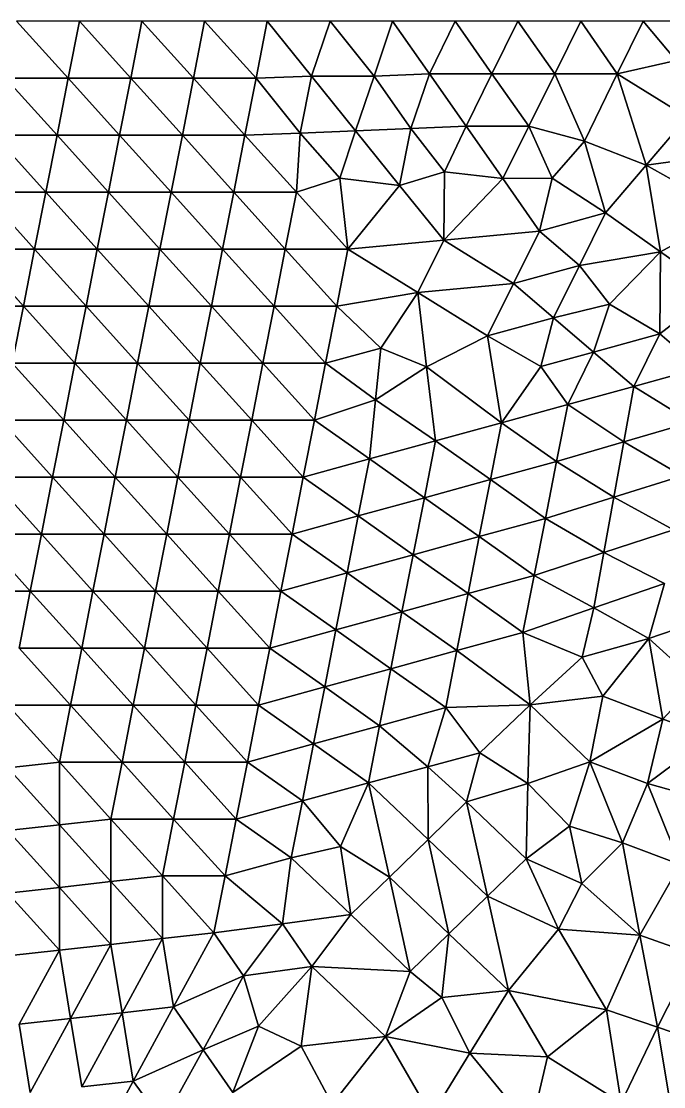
# Model space of a CAD drawing. Extents: x 100 to 350, y 100 to 150.
# Drawn here: x 265.74 to 281.76, y 123.44 to 150 of the extents above; entities that cross this region are included whole.
import ezdxf

# ---------------------------------------------------------------- set-up
doc = ezdxf.new("R2010")
doc.units = 0

msp = doc.modelspace()

# ---------------------------------------------------------------- linework, layer by layer
at = {"color": 1}
for p, q in [((266.909, 148.579), (265.625, 150)), ((265.625, 150), (266.909, 148.579)), ((267.188, 150), (266.909, 148.579)), ((266.909, 148.579), (267.188, 150)), ((268.472, 148.579), (267.188, 150)), ((267.188, 150), (268.472, 148.579)), ((268.472, 148.579), (268.75, 150)), ((268.75, 150), (268.472, 148.579)), ((268.75, 150), (270.034, 148.579)), ((270.034, 148.579), (268.75, 150)), ((270.312, 150), (270.034, 148.579)), ((270.034, 148.579), (270.312, 150)), ((270.312, 150), (271.597, 148.579)), ((271.597, 148.579), (270.312, 150)), ((271.875, 150), (271.597, 148.579)), ((271.597, 148.579), (271.875, 150)), ((272.974, 148.636), (271.875, 150)), ((271.875, 150), (272.974, 148.636)), ((273.438, 150), (272.974, 148.636)), ((272.974, 148.636), (273.438, 150)), ((274.537, 148.636), (273.438, 150)), ((273.438, 150), (274.537, 148.636)), ((275, 150), (274.537, 148.636)), ((274.537, 148.636), (275, 150)), ((275.915, 148.693), (275, 150)), ((275, 150), (275.915, 148.693)), ((276.562, 150), (275.915, 148.693)), ((275.915, 148.693), (276.562, 150)), ((277.477, 148.693), (276.562, 150)), ((276.562, 150), (277.477, 148.693)), ((278.125, 150), (277.477, 148.693)), ((277.477, 148.693), (278.125, 150)), ((279.04, 148.693), (278.125, 150)), ((278.125, 150), (279.04, 148.693)), ((279.688, 150), (279.04, 148.693)), ((279.04, 148.693), (279.688, 150)), ((280.602, 148.693), (279.688, 150)), ((279.688, 150), (280.602, 148.693)), ((280.602, 148.693), (281.25, 150)), ((281.25, 150), (280.602, 148.693)), ((281.25, 150), (282.073, 149.022)), ((282.073, 149.022), (281.25, 150)), ((280.602, 148.693), (282.073, 149.022)), ((282.073, 149.022), (280.602, 148.693)), ((265.347, 148.579), (266.909, 148.579)), ((265.347, 148.579), (266.631, 147.159)), ((266.909, 148.579), (265.347, 148.579)), ((266.631, 147.159), (265.347, 148.579)), ((266.631, 147.159), (266.909, 148.579)), ((266.909, 148.579), (266.631, 147.159)), ((268.472, 148.579), (266.909, 148.579)), ((266.909, 148.579), (268.193, 147.159)), ((266.909, 148.579), (268.472, 148.579)), ((268.193, 147.159), (266.909, 148.579)), ((268.193, 147.159), (268.472, 148.579)), ((268.472, 148.579), (268.193, 147.159)), ((268.472, 148.579), (269.756, 147.159)), ((270.034, 148.579), (268.472, 148.579)), ((269.756, 147.159), (268.472, 148.579)), ((268.472, 148.579), (270.034, 148.579)), ((270.034, 148.579), (269.756, 147.159)), ((269.756, 147.159), (270.034, 148.579)), ((271.318, 147.159), (270.034, 148.579)), ((270.034, 148.579), (271.597, 148.579)), ((271.597, 148.579), (270.034, 148.579)), ((270.034, 148.579), (271.318, 147.159)), ((271.597, 148.579), (271.318, 147.159)), ((271.318, 147.159), (271.597, 148.579)), ((271.597, 148.579), (272.974, 148.636)), ((272.974, 148.636), (271.597, 148.579)), ((272.696, 147.215), (271.597, 148.579)), ((271.597, 148.579), (272.696, 147.215)), ((272.974, 148.636), (272.696, 147.215)), ((272.696, 147.215), (272.974, 148.636)), ((272.974, 148.636), (274.537, 148.636)), ((274.074, 147.272), (272.974, 148.636)), ((274.537, 148.636), (272.974, 148.636)), ((272.974, 148.636), (274.074, 147.272)), ((274.537, 148.636), (274.074, 147.272)), ((274.074, 147.272), (274.537, 148.636)), ((274.537, 148.636), (275.915, 148.693)), ((275.915, 148.693), (274.537, 148.636)), ((275.452, 147.328), (274.537, 148.636)), ((274.537, 148.636), (275.452, 147.328)), ((275.915, 148.693), (275.452, 147.328)), ((275.452, 147.328), (275.915, 148.693)), ((275.915, 148.693), (277.477, 148.693)), ((276.83, 147.385), (275.915, 148.693)), ((277.477, 148.693), (275.915, 148.693)), ((275.915, 148.693), (276.83, 147.385)), ((277.477, 148.693), (276.83, 147.385)), ((276.83, 147.385), (277.477, 148.693)), ((277.477, 148.693), (279.04, 148.693)), ((277.477, 148.693), (278.392, 147.385)), ((279.04, 148.693), (277.477, 148.693)), ((278.392, 147.385), (277.477, 148.693)), ((278.392, 147.385), (279.04, 148.693)), ((279.04, 148.693), (278.392, 147.385)), ((280.602, 148.693), (279.04, 148.693)), ((279.04, 148.693), (279.782, 147.01)), ((279.04, 148.693), (280.602, 148.693)), ((279.782, 147.01), (279.04, 148.693)), ((279.782, 147.01), (280.602, 148.693)), ((280.602, 148.693), (279.782, 147.01)), ((280.602, 148.693), (281.324, 146.417)), ((282.341, 147.611), (280.602, 148.693)), ((281.324, 146.417), (280.602, 148.693)), ((280.602, 148.693), (282.341, 147.611)), ((281.324, 146.417), (282.341, 147.611)), ((282.341, 147.611), (281.324, 146.417)), ((271.318, 147.159), (272.696, 147.215)), ((272.696, 147.215), (271.318, 147.159)), ((272.696, 147.215), (272.602, 145.738)), ((272.602, 145.738), (272.696, 147.215)), ((272.696, 147.215), (274.074, 147.272)), ((274.074, 147.272), (272.696, 147.215)), ((273.686, 146.09), (272.696, 147.215)), ((272.696, 147.215), (273.686, 146.09)), ((274.074, 147.272), (273.686, 146.09)), ((273.686, 146.09), (274.074, 147.272)), ((274.074, 147.272), (275.452, 147.328)), ((275.452, 147.328), (274.074, 147.272)), ((275.173, 145.908), (274.074, 147.272)), ((274.074, 147.272), (275.173, 145.908)), ((275.452, 147.328), (275.173, 145.908)), ((275.173, 145.908), (275.452, 147.328)), ((275.452, 147.328), (276.83, 147.385)), ((276.83, 147.385), (275.452, 147.328)), ((276.294, 146.249), (275.452, 147.328)), ((275.452, 147.328), (276.294, 146.249)), ((276.83, 147.385), (276.294, 146.249)), ((276.294, 146.249), (276.83, 147.385)), ((278.392, 147.385), (276.83, 147.385)), ((276.83, 147.385), (277.744, 146.078)), ((277.744, 146.078), (276.83, 147.385)), ((276.83, 147.385), (278.392, 147.385)), ((277.744, 146.078), (278.392, 147.385)), ((278.392, 147.385), (277.744, 146.078)), ((279.782, 147.01), (278.392, 147.385)), ((278.392, 147.385), (278.977, 146.093)), ((278.977, 146.093), (278.392, 147.385)), ((278.392, 147.385), (279.782, 147.01)), ((266.631, 147.159), (265.068, 147.159)), ((265.068, 147.159), (266.352, 145.738)), ((266.352, 145.738), (265.068, 147.159)), ((265.068, 147.159), (266.631, 147.159)), ((266.352, 145.738), (266.631, 147.159)), ((266.631, 147.159), (266.352, 145.738)), ((266.631, 147.159), (267.915, 145.738)), ((268.193, 147.159), (266.631, 147.159)), ((267.915, 145.738), (266.631, 147.159)), ((266.631, 147.159), (268.193, 147.159)), ((268.193, 147.159), (267.915, 145.738)), ((267.915, 145.738), (268.193, 147.159)), ((269.477, 145.738), (268.193, 147.159)), ((268.193, 147.159), (269.756, 147.159)), ((269.756, 147.159), (268.193, 147.159)), ((268.193, 147.159), (269.477, 145.738)), ((269.756, 147.159), (269.477, 145.738)), ((269.477, 145.738), (269.756, 147.159)), ((269.756, 147.159), (271.318, 147.159)), ((269.756, 147.159), (271.04, 145.738)), ((271.318, 147.159), (269.756, 147.159)), ((271.04, 145.738), (269.756, 147.159)), ((271.318, 147.159), (271.04, 145.738)), ((271.04, 145.738), (271.318, 147.159)), ((272.602, 145.738), (271.318, 147.159)), ((271.318, 147.159), (272.602, 145.738)), ((278.977, 146.093), (279.782, 147.01)), ((279.782, 147.01), (278.977, 146.093)), ((279.782, 147.01), (281.324, 146.417)), ((281.324, 146.417), (279.782, 147.01)), ((279.782, 147.01), (280.307, 145.223)), ((280.307, 145.223), (279.782, 147.01)), ((283.09, 146.656), (281.324, 146.417)), ((281.324, 146.417), (283.09, 146.656)), ((281.324, 146.417), (280.307, 145.223)), ((280.307, 145.223), (281.324, 146.417)), ((281.324, 146.417), (283.432, 145.223)), ((281.324, 146.417), (281.676, 144.254)), ((283.432, 145.223), (281.324, 146.417)), ((281.676, 144.254), (281.324, 146.417)), ((275.173, 145.908), (276.294, 146.249)), ((276.294, 146.249), (275.173, 145.908)), ((276.294, 146.249), (276.273, 144.544)), ((276.273, 144.544), (276.294, 146.249)), ((277.744, 146.078), (276.294, 146.249)), ((276.294, 146.249), (277.744, 146.078)), ((272.602, 145.738), (273.686, 146.09)), ((273.686, 146.09), (272.602, 145.738)), ((273.686, 146.09), (273.886, 144.317)), ((275.173, 145.908), (273.686, 146.09)), ((273.686, 146.09), (275.173, 145.908)), ((273.886, 144.317), (273.686, 146.09)), ((273.886, 144.317), (275.173, 145.908)), ((275.173, 145.908), (273.886, 144.317)), ((276.273, 144.544), (275.173, 145.908)), ((275.173, 145.908), (276.273, 144.544)), ((277.744, 146.078), (276.273, 144.544)), ((276.273, 144.544), (277.744, 146.078)), ((278.977, 146.093), (277.744, 146.078)), ((277.744, 146.078), (278.977, 146.093)), ((278.659, 144.77), (277.744, 146.078)), ((277.744, 146.078), (278.659, 144.77)), ((278.659, 144.77), (278.977, 146.093)), ((278.977, 146.093), (278.659, 144.77)), ((278.977, 146.093), (280.307, 145.223)), ((280.307, 145.223), (278.977, 146.093)), ((266.074, 144.317), (264.79, 145.738)), ((264.79, 145.738), (266.074, 144.317)), ((266.352, 145.738), (264.79, 145.738)), ((264.79, 145.738), (266.352, 145.738)), ((266.074, 144.317), (266.352, 145.738)), ((266.352, 145.738), (266.074, 144.317)), ((266.352, 145.738), (267.915, 145.738)), ((267.636, 144.317), (266.352, 145.738)), ((267.915, 145.738), (266.352, 145.738)), ((266.352, 145.738), (267.636, 144.317)), ((267.915, 145.738), (267.636, 144.317)), ((267.636, 144.317), (267.915, 145.738)), ((267.915, 145.738), (269.477, 145.738)), ((267.915, 145.738), (269.199, 144.317)), ((269.477, 145.738), (267.915, 145.738)), ((269.199, 144.317), (267.915, 145.738)), ((269.477, 145.738), (269.199, 144.317)), ((269.199, 144.317), (269.477, 145.738)), ((270.761, 144.317), (269.477, 145.738)), ((271.04, 145.738), (269.477, 145.738)), ((269.477, 145.738), (270.761, 144.317)), ((269.477, 145.738), (271.04, 145.738)), ((271.04, 145.738), (270.761, 144.317)), ((270.761, 144.317), (271.04, 145.738)), ((271.04, 145.738), (272.602, 145.738)), ((271.04, 145.738), (272.324, 144.317)), ((272.602, 145.738), (271.04, 145.738)), ((272.324, 144.317), (271.04, 145.738)), ((272.324, 144.317), (272.602, 145.738)), ((272.602, 145.738), (272.324, 144.317)), ((273.886, 144.317), (272.602, 145.738)), ((272.602, 145.738), (273.886, 144.317)), ((278.659, 144.77), (280.307, 145.223)), ((280.307, 145.223), (278.659, 144.77)), ((280.307, 145.223), (279.659, 143.915)), ((279.659, 143.915), (280.307, 145.223)), ((281.676, 144.254), (280.307, 145.223)), ((280.307, 145.223), (281.676, 144.254)), ((281.676, 144.254), (283.432, 145.223)), ((283.432, 145.223), (281.676, 144.254)), ((276.273, 144.544), (278.659, 144.77)), ((278.659, 144.77), (276.273, 144.544)), ((278.011, 143.463), (278.659, 144.77)), ((278.659, 144.77), (278.011, 143.463)), ((279.659, 143.915), (278.659, 144.77)), ((278.659, 144.77), (279.659, 143.915)), ((273.886, 144.317), (276.273, 144.544)), ((276.273, 144.544), (273.886, 144.317)), ((276.273, 144.544), (275.625, 143.236)), ((275.625, 143.236), (276.273, 144.544)), ((278.011, 143.463), (276.273, 144.544)), ((276.273, 144.544), (278.011, 143.463)), ((266.074, 144.317), (264.511, 144.317)), ((264.511, 144.317), (265.795, 142.897)), ((264.511, 144.317), (266.074, 144.317)), ((265.795, 142.897), (264.511, 144.317)), ((265.795, 142.897), (266.074, 144.317)), ((266.074, 144.317), (265.795, 142.897)), ((267.358, 142.897), (266.074, 144.317)), ((266.074, 144.317), (267.636, 144.317)), ((267.636, 144.317), (266.074, 144.317)), ((266.074, 144.317), (267.358, 142.897)), ((267.358, 142.897), (267.636, 144.317)), ((267.636, 144.317), (267.358, 142.897)), ((269.199, 144.317), (267.636, 144.317)), ((267.636, 144.317), (268.92, 142.897)), ((267.636, 144.317), (269.199, 144.317)), ((268.92, 142.897), (267.636, 144.317)), ((269.199, 144.317), (268.92, 142.897)), ((268.92, 142.897), (269.199, 144.317)), ((269.199, 144.317), (270.761, 144.317)), ((270.761, 144.317), (269.199, 144.317)), ((269.199, 144.317), (270.483, 142.897)), ((270.483, 142.897), (269.199, 144.317)), ((270.761, 144.317), (270.483, 142.897)), ((270.483, 142.897), (270.761, 144.317)), ((272.324, 144.317), (270.761, 144.317)), ((270.761, 144.317), (272.045, 142.897)), ((272.045, 142.897), (270.761, 144.317)), ((270.761, 144.317), (272.324, 144.317)), ((272.045, 142.897), (272.324, 144.317)), ((272.324, 144.317), (272.045, 142.897)), ((273.608, 142.897), (272.324, 144.317)), ((272.324, 144.317), (273.886, 144.317)), ((273.886, 144.317), (272.324, 144.317)), ((272.324, 144.317), (273.608, 142.897)), ((273.608, 142.897), (273.886, 144.317)), ((273.886, 144.317), (273.608, 142.897)), ((273.886, 144.317), (275.625, 143.236)), ((275.625, 143.236), (273.886, 144.317)), ((279.659, 143.915), (281.676, 144.254)), ((281.676, 144.254), (279.659, 143.915)), ((280.403, 142.947), (281.676, 144.254)), ((281.676, 144.254), (280.403, 142.947)), ((281.659, 142.205), (281.676, 144.254)), ((281.676, 144.254), (281.659, 142.205)), ((281.676, 144.254), (283.046, 143.286)), ((283.046, 143.286), (281.676, 144.254)), ((279.659, 143.915), (278.011, 143.463)), ((278.011, 143.463), (279.659, 143.915)), ((279.659, 143.915), (279.011, 142.608)), ((279.011, 142.608), (279.659, 143.915)), ((280.403, 142.947), (279.659, 143.915)), ((279.659, 143.915), (280.403, 142.947)), ((275.625, 143.236), (278.011, 143.463)), ((278.011, 143.463), (275.625, 143.236)), ((277.364, 142.155), (278.011, 143.463)), ((278.011, 143.463), (277.364, 142.155)), ((279.011, 142.608), (278.011, 143.463)), ((278.011, 143.463), (279.011, 142.608)), ((273.608, 142.897), (275.625, 143.236)), ((275.625, 143.236), (273.608, 142.897)), ((275.625, 143.236), (274.708, 141.847)), ((274.708, 141.847), (275.625, 143.236)), ((275.625, 143.236), (277.364, 142.155)), ((275.846, 141.388), (275.625, 143.236)), ((277.364, 142.155), (275.625, 143.236)), ((275.625, 143.236), (275.846, 141.388)), ((283.046, 143.286), (281.659, 142.205)), ((281.659, 142.205), (283.046, 143.286)), ((279.011, 142.608), (280.403, 142.947)), ((280.403, 142.947), (279.011, 142.608)), ((280.011, 141.753), (280.403, 142.947)), ((280.403, 142.947), (280.011, 141.753)), ((280.403, 142.947), (281.659, 142.205)), ((281.659, 142.205), (280.403, 142.947)), ((264.233, 142.897), (265.795, 142.897)), ((265.795, 142.897), (264.233, 142.897)), ((265.517, 141.476), (265.795, 142.897)), ((265.795, 142.897), (265.517, 141.476)), ((267.358, 142.897), (265.795, 142.897)), ((265.795, 142.897), (267.079, 141.476)), ((265.795, 142.897), (267.358, 142.897)), ((267.079, 141.476), (265.795, 142.897)), ((267.079, 141.476), (267.358, 142.897)), ((267.358, 142.897), (267.079, 141.476)), ((268.642, 141.476), (267.358, 142.897)), ((268.92, 142.897), (267.358, 142.897)), ((267.358, 142.897), (268.642, 141.476)), ((267.358, 142.897), (268.92, 142.897)), ((268.92, 142.897), (268.642, 141.476)), ((268.642, 141.476), (268.92, 142.897)), ((270.204, 141.476), (268.92, 142.897)), ((268.92, 142.897), (270.483, 142.897)), ((270.483, 142.897), (268.92, 142.897)), ((268.92, 142.897), (270.204, 141.476)), ((270.483, 142.897), (270.204, 141.476)), ((270.204, 141.476), (270.483, 142.897)), ((272.045, 142.897), (270.483, 142.897)), ((270.483, 142.897), (271.767, 141.476)), ((270.483, 142.897), (272.045, 142.897)), ((271.767, 141.476), (270.483, 142.897)), ((272.045, 142.897), (271.767, 141.476)), ((271.767, 141.476), (272.045, 142.897)), ((273.329, 141.476), (272.045, 142.897)), ((273.608, 142.897), (272.045, 142.897)), ((272.045, 142.897), (273.329, 141.476)), ((272.045, 142.897), (273.608, 142.897)), ((273.329, 141.476), (273.608, 142.897)), ((273.608, 142.897), (273.329, 141.476)), ((274.708, 141.847), (273.608, 142.897)), ((273.608, 142.897), (274.708, 141.847)), ((277.364, 142.155), (279.011, 142.608)), ((279.011, 142.608), (277.364, 142.155)), ((279.011, 142.608), (278.693, 141.391)), ((278.693, 141.391), (279.011, 142.608)), ((280.011, 141.753), (279.011, 142.608)), ((279.011, 142.608), (280.011, 141.753)), ((275.846, 141.388), (277.364, 142.155)), ((277.364, 142.155), (275.846, 141.388)), ((277.716, 139.993), (277.364, 142.155)), ((278.693, 141.391), (277.364, 142.155)), ((277.364, 142.155), (277.716, 139.993)), ((277.364, 142.155), (278.693, 141.391)), ((281.659, 142.205), (280.011, 141.753)), ((280.011, 141.753), (281.659, 142.205)), ((281.659, 142.205), (281.012, 140.898)), ((281.012, 140.898), (281.659, 142.205)), ((282.659, 141.35), (281.659, 142.205)), ((281.659, 142.205), (282.659, 141.35)), ((274.708, 141.847), (273.329, 141.476)), ((273.329, 141.476), (274.708, 141.847)), ((274.571, 140.566), (274.708, 141.847)), ((274.708, 141.847), (274.571, 140.566)), ((274.708, 141.847), (275.846, 141.388)), ((275.846, 141.388), (274.708, 141.847)), ((280.011, 141.753), (278.693, 141.391)), ((278.693, 141.391), (280.011, 141.753)), ((280.011, 141.753), (279.364, 140.445)), ((279.364, 140.445), (280.011, 141.753)), ((281.012, 140.898), (280.011, 141.753)), ((280.011, 141.753), (281.012, 140.898)), ((266.801, 140.056), (265.517, 141.476)), ((265.517, 141.476), (266.801, 140.056)), ((267.079, 141.476), (265.517, 141.476)), ((265.517, 141.476), (267.079, 141.476)), ((266.801, 140.056), (267.079, 141.476)), ((267.079, 141.476), (266.801, 140.056)), ((267.079, 141.476), (268.642, 141.476)), ((268.363, 140.056), (267.079, 141.476)), ((268.642, 141.476), (267.079, 141.476)), ((267.079, 141.476), (268.363, 140.056)), ((268.642, 141.476), (268.363, 140.056)), ((268.363, 140.056), (268.642, 141.476)), ((268.642, 141.476), (270.204, 141.476)), ((268.642, 141.476), (269.926, 140.056)), ((270.204, 141.476), (268.642, 141.476)), ((269.926, 140.056), (268.642, 141.476)), ((269.926, 140.056), (270.204, 141.476)), ((270.204, 141.476), (269.926, 140.056)), ((270.204, 141.476), (271.767, 141.476)), ((271.767, 141.476), (270.204, 141.476)), ((270.204, 141.476), (271.488, 140.056)), ((271.488, 140.056), (270.204, 141.476)), ((271.767, 141.476), (271.488, 140.056)), ((271.488, 140.056), (271.767, 141.476)), ((271.767, 141.476), (273.329, 141.476)), ((273.329, 141.476), (271.767, 141.476)), ((271.767, 141.476), (273.051, 140.056)), ((273.051, 140.056), (271.767, 141.476)), ((273.329, 141.476), (273.051, 140.056)), ((273.051, 140.056), (273.329, 141.476)), ((274.571, 140.566), (273.329, 141.476)), ((273.329, 141.476), (274.571, 140.566)), ((274.571, 140.566), (275.846, 141.388)), ((275.846, 141.388), (274.571, 140.566)), ((277.716, 139.993), (275.846, 141.388)), ((275.846, 141.388), (276.068, 139.54)), ((275.846, 141.388), (277.716, 139.993)), ((276.068, 139.54), (275.846, 141.388)), ((278.693, 141.391), (277.716, 139.993)), ((277.716, 139.993), (278.693, 141.391)), ((279.364, 140.445), (278.693, 141.391)), ((278.693, 141.391), (279.364, 140.445)), ((282.659, 141.35), (281.012, 140.898)), ((281.012, 140.898), (282.659, 141.35)), ((279.364, 140.445), (281.012, 140.898)), ((281.012, 140.898), (279.364, 140.445)), ((280.763, 139.516), (281.012, 140.898)), ((281.012, 140.898), (280.763, 139.516)), ((281.012, 140.898), (282.44, 140.008)), ((282.44, 140.008), (281.012, 140.898)), ((274.571, 140.566), (273.051, 140.056)), ((273.051, 140.056), (274.571, 140.566)), ((274.42, 139.088), (274.571, 140.566)), ((274.571, 140.566), (274.42, 139.088)), ((276.068, 139.54), (274.571, 140.566)), ((274.571, 140.566), (276.068, 139.54)), ((277.716, 139.993), (279.364, 140.445)), ((279.364, 140.445), (277.716, 139.993)), ((279.085, 139.025), (279.364, 140.445)), ((279.364, 140.445), (279.085, 139.025)), ((279.364, 140.445), (280.763, 139.516)), ((280.763, 139.516), (279.364, 140.445)), ((266.801, 140.056), (265.238, 140.056)), ((265.238, 140.056), (266.522, 138.635)), ((265.238, 140.056), (266.801, 140.056)), ((266.522, 138.635), (265.238, 140.056)), ((266.522, 138.635), (266.801, 140.056)), ((266.801, 140.056), (266.522, 138.635)), ((268.085, 138.635), (266.801, 140.056)), ((266.801, 140.056), (268.085, 138.635)), ((268.363, 140.056), (266.801, 140.056)), ((266.801, 140.056), (268.363, 140.056)), ((268.085, 138.635), (268.363, 140.056)), ((268.363, 140.056), (268.085, 138.635)), ((269.926, 140.056), (268.363, 140.056)), ((268.363, 140.056), (269.647, 138.635)), ((269.647, 138.635), (268.363, 140.056)), ((268.363, 140.056), (269.926, 140.056)), ((269.647, 138.635), (269.926, 140.056)), ((269.926, 140.056), (269.647, 138.635)), ((271.21, 138.635), (269.926, 140.056)), ((269.926, 140.056), (271.21, 138.635)), ((271.488, 140.056), (269.926, 140.056)), ((269.926, 140.056), (271.488, 140.056)), ((271.488, 140.056), (271.21, 138.635)), ((271.21, 138.635), (271.488, 140.056)), ((272.772, 138.635), (271.488, 140.056)), ((271.488, 140.056), (273.051, 140.056)), ((273.051, 140.056), (271.488, 140.056)), ((271.488, 140.056), (272.772, 138.635)), ((273.051, 140.056), (272.772, 138.635)), ((272.772, 138.635), (273.051, 140.056)), ((273.051, 140.056), (274.42, 139.088)), ((274.42, 139.088), (273.051, 140.056)), ((276.068, 139.54), (277.716, 139.993)), ((277.716, 139.993), (276.068, 139.54)), ((277.716, 139.993), (277.437, 138.572)), ((277.437, 138.572), (277.716, 139.993)), ((279.085, 139.025), (277.716, 139.993)), ((277.716, 139.993), (279.085, 139.025)), ((282.44, 140.008), (280.763, 139.516)), ((280.763, 139.516), (282.44, 140.008)), ((274.42, 139.088), (276.068, 139.54)), ((276.068, 139.54), (274.42, 139.088)), ((276.068, 139.54), (275.79, 138.119)), ((275.79, 138.119), (276.068, 139.54)), ((277.437, 138.572), (276.068, 139.54)), ((276.068, 139.54), (277.437, 138.572)), ((280.763, 139.516), (279.085, 139.025)), ((279.085, 139.025), (280.763, 139.516)), ((280.514, 138.135), (280.763, 139.516)), ((280.763, 139.516), (280.514, 138.135)), ((280.763, 139.516), (282.22, 138.667)), ((282.22, 138.667), (280.763, 139.516)), ((274.42, 139.088), (272.772, 138.635)), ((272.772, 138.635), (274.42, 139.088)), ((274.142, 137.667), (274.42, 139.088)), ((274.42, 139.088), (274.142, 137.667)), ((274.42, 139.088), (275.79, 138.119)), ((275.79, 138.119), (274.42, 139.088)), ((277.437, 138.572), (279.085, 139.025)), ((279.085, 139.025), (277.437, 138.572)), ((279.085, 139.025), (278.807, 137.604)), ((278.807, 137.604), (279.085, 139.025)), ((280.514, 138.135), (279.085, 139.025)), ((279.085, 139.025), (280.514, 138.135)), ((280.514, 138.135), (282.22, 138.667)), ((282.22, 138.667), (280.514, 138.135)), ((266.244, 137.214), (264.96, 138.635)), ((266.522, 138.635), (264.96, 138.635)), ((264.96, 138.635), (266.244, 137.214)), ((264.96, 138.635), (266.522, 138.635)), ((266.522, 138.635), (266.244, 137.214)), ((266.244, 137.214), (266.522, 138.635)), ((268.085, 138.635), (266.522, 138.635)), ((266.522, 138.635), (267.807, 137.214)), ((267.807, 137.214), (266.522, 138.635)), ((266.522, 138.635), (268.085, 138.635)), ((267.807, 137.214), (268.085, 138.635)), ((268.085, 138.635), (267.807, 137.214)), ((269.369, 137.214), (268.085, 138.635)), ((269.647, 138.635), (268.085, 138.635)), ((268.085, 138.635), (269.369, 137.214)), ((268.085, 138.635), (269.647, 138.635)), ((269.647, 138.635), (269.369, 137.214)), ((269.369, 137.214), (269.647, 138.635)), ((270.932, 137.214), (269.647, 138.635)), ((269.647, 138.635), (271.21, 138.635)), ((271.21, 138.635), (269.647, 138.635)), ((269.647, 138.635), (270.932, 137.214)), ((271.21, 138.635), (270.932, 137.214)), ((270.932, 137.214), (271.21, 138.635)), ((271.21, 138.635), (272.772, 138.635)), ((272.494, 137.214), (271.21, 138.635)), ((272.772, 138.635), (271.21, 138.635)), ((271.21, 138.635), (272.494, 137.214)), ((272.772, 138.635), (272.494, 137.214)), ((272.494, 137.214), (272.772, 138.635)), ((272.772, 138.635), (274.142, 137.667)), ((274.142, 137.667), (272.772, 138.635)), ((277.437, 138.572), (275.79, 138.119)), ((275.79, 138.119), (277.437, 138.572)), ((277.159, 137.151), (277.437, 138.572)), ((277.437, 138.572), (277.159, 137.151)), ((278.807, 137.604), (277.437, 138.572)), ((277.437, 138.572), (278.807, 137.604)), ((280.514, 138.135), (278.807, 137.604)), ((278.807, 137.604), (280.514, 138.135)), ((280.514, 138.135), (280.265, 136.754)), ((280.265, 136.754), (280.514, 138.135)), ((282.001, 137.325), (280.514, 138.135)), ((280.514, 138.135), (282.001, 137.325)), ((275.79, 138.119), (274.142, 137.667)), ((274.142, 137.667), (275.79, 138.119)), ((275.511, 136.699), (275.79, 138.119)), ((275.79, 138.119), (275.511, 136.699)), ((275.79, 138.119), (277.159, 137.151)), ((277.159, 137.151), (275.79, 138.119)), ((272.494, 137.214), (274.142, 137.667)), ((274.142, 137.667), (272.494, 137.214)), ((274.142, 137.667), (273.863, 136.246)), ((273.863, 136.246), (274.142, 137.667)), ((274.142, 137.667), (275.511, 136.699)), ((275.511, 136.699), (274.142, 137.667)), ((277.159, 137.151), (278.807, 137.604)), ((278.807, 137.604), (277.159, 137.151)), ((278.528, 136.183), (278.807, 137.604)), ((278.807, 137.604), (278.528, 136.183)), ((278.807, 137.604), (280.265, 136.754)), ((280.265, 136.754), (278.807, 137.604)), ((265.966, 135.794), (264.682, 137.214)), ((264.682, 137.214), (266.244, 137.214)), ((266.244, 137.214), (264.682, 137.214)), ((264.682, 137.214), (265.966, 135.794)), ((266.244, 137.214), (265.966, 135.794)), ((265.966, 135.794), (266.244, 137.214)), ((266.244, 137.214), (267.807, 137.214)), ((267.528, 135.794), (266.244, 137.214)), ((267.807, 137.214), (266.244, 137.214)), ((266.244, 137.214), (267.528, 135.794)), ((267.528, 135.794), (267.807, 137.214)), ((267.807, 137.214), (267.528, 135.794)), ((267.807, 137.214), (269.369, 137.214)), ((269.369, 137.214), (267.807, 137.214)), ((267.807, 137.214), (269.091, 135.794)), ((269.091, 135.794), (267.807, 137.214)), ((269.369, 137.214), (269.091, 135.794)), ((269.091, 135.794), (269.369, 137.214)), ((269.369, 137.214), (270.932, 137.214)), ((270.653, 135.794), (269.369, 137.214)), ((270.932, 137.214), (269.369, 137.214)), ((269.369, 137.214), (270.653, 135.794)), ((270.653, 135.794), (270.932, 137.214)), ((270.932, 137.214), (270.653, 135.794)), ((272.494, 137.214), (270.932, 137.214)), ((270.932, 137.214), (272.216, 135.794)), ((270.932, 137.214), (272.494, 137.214)), ((272.216, 135.794), (270.932, 137.214)), ((272.216, 135.794), (272.494, 137.214)), ((272.494, 137.214), (272.216, 135.794)), ((273.863, 136.246), (272.494, 137.214)), ((272.494, 137.214), (273.863, 136.246)), ((275.511, 136.699), (277.159, 137.151)), ((277.159, 137.151), (275.511, 136.699)), ((277.159, 137.151), (276.881, 135.731)), ((276.881, 135.731), (277.159, 137.151)), ((277.159, 137.151), (278.528, 136.183)), ((278.528, 136.183), (277.159, 137.151)), ((280.265, 136.754), (282.001, 137.325)), ((282.001, 137.325), (280.265, 136.754)), ((273.863, 136.246), (275.511, 136.699)), ((275.511, 136.699), (273.863, 136.246)), ((275.511, 136.699), (275.233, 135.278)), ((275.233, 135.278), (275.511, 136.699)), ((276.881, 135.731), (275.511, 136.699)), ((275.511, 136.699), (276.881, 135.731)), ((280.265, 136.754), (278.528, 136.183)), ((278.528, 136.183), (280.265, 136.754)), ((280.016, 135.373), (280.265, 136.754)), ((280.265, 136.754), (280.016, 135.373)), ((280.265, 136.754), (281.781, 135.983)), ((281.781, 135.983), (280.265, 136.754)), ((273.863, 136.246), (272.216, 135.794)), ((272.216, 135.794), (273.863, 136.246)), ((273.863, 136.246), (273.585, 134.826)), ((273.585, 134.826), (273.863, 136.246)), ((275.233, 135.278), (273.863, 136.246)), ((273.863, 136.246), (275.233, 135.278)), ((276.881, 135.731), (278.528, 136.183)), ((278.528, 136.183), (276.881, 135.731)), ((278.528, 136.183), (278.25, 134.763)), ((278.25, 134.763), (278.528, 136.183)), ((278.528, 136.183), (280.016, 135.373)), ((280.016, 135.373), (278.528, 136.183)), ((264.403, 135.794), (265.966, 135.794)), ((265.966, 135.794), (264.403, 135.794)), ((265.687, 134.373), (265.966, 135.794)), ((265.966, 135.794), (265.687, 134.373)), ((267.528, 135.794), (265.966, 135.794)), ((265.966, 135.794), (267.25, 134.373)), ((267.25, 134.373), (265.966, 135.794)), ((265.966, 135.794), (267.528, 135.794)), ((267.25, 134.373), (267.528, 135.794)), ((267.528, 135.794), (267.25, 134.373)), ((268.812, 134.373), (267.528, 135.794)), ((267.528, 135.794), (268.812, 134.373)), ((269.091, 135.794), (267.528, 135.794)), ((267.528, 135.794), (269.091, 135.794)), ((268.812, 134.373), (269.091, 135.794)), ((269.091, 135.794), (268.812, 134.373)), ((270.653, 135.794), (269.091, 135.794)), ((269.091, 135.794), (270.375, 134.373)), ((270.375, 134.373), (269.091, 135.794)), ((269.091, 135.794), (270.653, 135.794)), ((270.375, 134.373), (270.653, 135.794)), ((270.653, 135.794), (270.375, 134.373)), ((271.937, 134.373), (270.653, 135.794)), ((270.653, 135.794), (271.937, 134.373)), ((272.216, 135.794), (270.653, 135.794)), ((270.653, 135.794), (272.216, 135.794)), ((272.216, 135.794), (271.937, 134.373)), ((271.937, 134.373), (272.216, 135.794)), ((272.216, 135.794), (273.585, 134.826)), ((273.585, 134.826), (272.216, 135.794)), ((281.781, 135.983), (280.016, 135.373)), ((280.016, 135.373), (281.781, 135.983)), ((281.781, 135.983), (281.39, 134.611)), ((281.39, 134.611), (281.781, 135.983)), ((275.233, 135.278), (276.881, 135.731)), ((276.881, 135.731), (275.233, 135.278)), ((276.881, 135.731), (276.602, 134.31)), ((276.602, 134.31), (276.881, 135.731)), ((278.25, 134.763), (276.881, 135.731)), ((276.881, 135.731), (278.25, 134.763)), ((273.585, 134.826), (275.233, 135.278)), ((275.233, 135.278), (273.585, 134.826)), ((275.233, 135.278), (274.954, 133.858)), ((274.954, 133.858), (275.233, 135.278)), ((276.602, 134.31), (275.233, 135.278)), ((275.233, 135.278), (276.602, 134.31)), ((278.25, 134.763), (280.016, 135.373)), ((280.016, 135.373), (278.25, 134.763)), ((280.016, 135.373), (279.724, 134.144)), ((279.724, 134.144), (280.016, 135.373)), ((281.39, 134.611), (280.016, 135.373)), ((280.016, 135.373), (281.39, 134.611)), ((281.39, 134.611), (283.155, 135.221)), ((283.155, 135.221), (281.39, 134.611)), ((271.937, 134.373), (273.585, 134.826)), ((273.585, 134.826), (271.937, 134.373)), ((273.585, 134.826), (273.307, 133.405)), ((273.307, 133.405), (273.585, 134.826)), ((273.585, 134.826), (274.954, 133.858)), ((274.954, 133.858), (273.585, 134.826)), ((278.25, 134.763), (276.602, 134.31)), ((276.602, 134.31), (278.25, 134.763)), ((278.43, 132.955), (278.25, 134.763)), ((279.724, 134.144), (278.25, 134.763)), ((278.25, 134.763), (278.43, 132.955)), ((278.25, 134.763), (279.724, 134.144)), ((281.39, 134.611), (279.724, 134.144)), ((279.724, 134.144), (281.39, 134.611)), ((281.39, 134.611), (280.239, 133.17)), ((280.239, 133.17), (281.39, 134.611)), ((281.735, 132.6), (281.39, 134.611)), ((281.39, 134.611), (282.586, 133.522)), ((282.586, 133.522), (281.39, 134.611)), ((281.39, 134.611), (281.735, 132.6)), ((265.687, 134.373), (266.971, 132.952)), ((267.25, 134.373), (265.687, 134.373)), ((266.971, 132.952), (265.687, 134.373)), ((265.687, 134.373), (267.25, 134.373)), ((267.25, 134.373), (266.971, 132.952)), ((266.971, 132.952), (267.25, 134.373)), ((268.534, 132.952), (267.25, 134.373)), ((268.812, 134.373), (267.25, 134.373)), ((267.25, 134.373), (268.534, 132.952)), ((267.25, 134.373), (268.812, 134.373)), ((268.534, 132.952), (268.812, 134.373)), ((268.812, 134.373), (268.534, 132.952)), ((270.096, 132.952), (268.812, 134.373)), ((268.812, 134.373), (270.375, 134.373)), ((270.375, 134.373), (268.812, 134.373)), ((268.812, 134.373), (270.096, 132.952)), ((270.096, 132.952), (270.375, 134.373)), ((270.375, 134.373), (270.096, 132.952)), ((271.937, 134.373), (270.375, 134.373)), ((270.375, 134.373), (271.659, 132.952)), ((270.375, 134.373), (271.937, 134.373)), ((271.659, 132.952), (270.375, 134.373)), ((271.659, 132.952), (271.937, 134.373)), ((271.937, 134.373), (271.659, 132.952)), ((273.307, 133.405), (271.937, 134.373)), ((271.937, 134.373), (273.307, 133.405)), ((274.954, 133.858), (276.602, 134.31)), ((276.602, 134.31), (274.954, 133.858)), ((276.324, 132.889), (276.602, 134.31)), ((276.602, 134.31), (276.324, 132.889)), ((276.602, 134.31), (278.43, 132.955)), ((278.43, 132.955), (276.602, 134.31)), ((279.724, 134.144), (278.43, 132.955)), ((278.43, 132.955), (279.724, 134.144)), ((280.239, 133.17), (279.724, 134.144)), ((279.724, 134.144), (280.239, 133.17)), ((274.954, 133.858), (273.307, 133.405)), ((273.307, 133.405), (274.954, 133.858)), ((274.676, 132.437), (274.954, 133.858)), ((274.954, 133.858), (274.676, 132.437)), ((274.954, 133.858), (276.324, 132.889)), ((276.324, 132.889), (274.954, 133.858)), ((271.659, 132.952), (273.307, 133.405)), ((273.307, 133.405), (271.659, 132.952)), ((273.307, 133.405), (273.028, 131.984)), ((273.028, 131.984), (273.307, 133.405)), ((274.676, 132.437), (273.307, 133.405)), ((273.307, 133.405), (274.676, 132.437)), ((282.586, 133.522), (281.735, 132.6)), ((281.735, 132.6), (282.586, 133.522)), ((278.43, 132.955), (280.239, 133.17)), ((280.239, 133.17), (278.43, 132.955)), ((279.914, 131.539), (280.239, 133.17)), ((280.239, 133.17), (279.914, 131.539)), ((280.239, 133.17), (281.735, 132.6)), ((281.735, 132.6), (280.239, 133.17)), ((265.409, 132.952), (266.971, 132.952)), ((266.971, 132.952), (265.409, 132.952)), ((265.409, 132.952), (266.693, 131.532)), ((266.693, 131.532), (265.409, 132.952)), ((266.971, 132.952), (266.693, 131.532)), ((266.693, 131.532), (266.971, 132.952)), ((266.971, 132.952), (268.534, 132.952)), ((268.255, 131.532), (266.971, 132.952)), ((268.534, 132.952), (266.971, 132.952)), ((266.971, 132.952), (268.255, 131.532)), ((268.255, 131.532), (268.534, 132.952)), ((268.534, 132.952), (268.255, 131.532)), ((270.096, 132.952), (268.534, 132.952)), ((268.534, 132.952), (269.818, 131.532)), ((268.534, 132.952), (270.096, 132.952)), ((269.818, 131.532), (268.534, 132.952)), ((269.818, 131.532), (270.096, 132.952)), ((270.096, 132.952), (269.818, 131.532)), ((271.38, 131.532), (270.096, 132.952)), ((270.096, 132.952), (271.38, 131.532)), ((271.659, 132.952), (270.096, 132.952)), ((270.096, 132.952), (271.659, 132.952)), ((271.659, 132.952), (271.38, 131.532)), ((271.38, 131.532), (271.659, 132.952)), ((273.028, 131.984), (271.659, 132.952)), ((271.659, 132.952), (273.028, 131.984)), ((276.324, 132.889), (274.676, 132.437)), ((274.676, 132.437), (276.324, 132.889)), ((275.881, 131.408), (276.324, 132.889)), ((276.324, 132.889), (275.881, 131.408)), ((278.43, 132.955), (276.324, 132.889)), ((276.324, 132.889), (278.43, 132.955)), ((276.324, 132.889), (277.17, 131.758)), ((277.17, 131.758), (276.324, 132.889)), ((277.17, 131.758), (278.43, 132.955)), ((278.43, 132.955), (277.17, 131.758)), ((278.43, 132.955), (278.369, 131)), ((278.369, 131), (278.43, 132.955)), ((279.914, 131.539), (278.43, 132.955)), ((278.43, 132.955), (279.914, 131.539)), ((281.735, 132.6), (279.914, 131.539)), ((279.914, 131.539), (281.735, 132.6)), ((281.735, 132.6), (281.352, 130.997)), ((281.352, 130.997), (281.735, 132.6)), ((282.934, 132.179), (281.735, 132.6)), ((281.735, 132.6), (282.934, 132.179)), ((273.028, 131.984), (274.676, 132.437)), ((274.676, 132.437), (273.028, 131.984)), ((274.397, 131.016), (274.676, 132.437)), ((274.676, 132.437), (274.397, 131.016)), ((274.676, 132.437), (275.881, 131.408)), ((275.881, 131.408), (274.676, 132.437)), ((282.934, 132.179), (281.352, 130.997)), ((281.352, 130.997), (282.934, 132.179)), ((271.38, 131.532), (273.028, 131.984)), ((273.028, 131.984), (271.38, 131.532)), ((273.028, 131.984), (272.75, 130.564)), ((272.75, 130.564), (273.028, 131.984)), ((274.397, 131.016), (273.028, 131.984)), ((273.028, 131.984), (274.397, 131.016)), ((277.17, 131.758), (275.881, 131.408)), ((275.881, 131.408), (277.17, 131.758)), ((276.845, 130.537), (277.17, 131.758)), ((277.17, 131.758), (276.845, 130.537)), ((277.17, 131.758), (278.369, 131)), ((278.369, 131), (277.17, 131.758)), ((266.693, 131.532), (265.409, 131.39)), ((265.409, 131.39), (266.693, 131.532)), ((268.255, 131.532), (266.693, 131.532)), ((266.693, 131.532), (267.977, 130.111)), ((266.693, 129.969), (266.693, 131.532)), ((266.693, 131.532), (268.255, 131.532)), ((267.977, 130.111), (266.693, 131.532)), ((266.693, 131.532), (266.693, 129.969)), ((267.977, 130.111), (268.255, 131.532)), ((268.255, 131.532), (267.977, 130.111)), ((269.539, 130.111), (268.255, 131.532)), ((268.255, 131.532), (269.539, 130.111)), ((269.818, 131.532), (268.255, 131.532)), ((268.255, 131.532), (269.818, 131.532)), ((269.539, 130.111), (269.818, 131.532)), ((269.818, 131.532), (269.539, 130.111)), ((271.38, 131.532), (269.818, 131.532)), ((269.818, 131.532), (271.102, 130.111)), ((269.818, 131.532), (271.38, 131.532)), ((271.102, 130.111), (269.818, 131.532)), ((271.102, 130.111), (271.38, 131.532)), ((271.38, 131.532), (271.102, 130.111)), ((272.75, 130.564), (271.38, 131.532)), ((271.38, 131.532), (272.75, 130.564)), ((278.369, 131), (279.914, 131.539)), ((279.914, 131.539), (278.369, 131)), ((279.914, 131.539), (279.412, 129.935)), ((279.412, 129.935), (279.914, 131.539)), ((280.729, 129.516), (279.914, 131.539)), ((279.914, 131.539), (281.352, 130.997)), ((281.352, 130.997), (279.914, 131.539)), ((279.914, 131.539), (280.729, 129.516)), ((265.409, 131.39), (266.693, 129.969)), ((266.693, 129.969), (265.409, 131.39)), ((275.881, 131.408), (274.397, 131.016)), ((274.397, 131.016), (275.881, 131.408)), ((275.881, 131.408), (276.845, 130.537)), ((275.882, 129.6), (275.881, 131.408)), ((276.845, 130.537), (275.881, 131.408)), ((275.881, 131.408), (275.882, 129.6)), ((272.75, 130.564), (274.397, 131.016)), ((274.397, 131.016), (272.75, 130.564)), ((274.397, 131.016), (273.698, 129.423)), ((273.698, 129.423), (274.397, 131.016)), ((275.882, 129.6), (274.397, 131.016)), ((274.397, 131.016), (274.918, 128.664)), ((274.918, 128.664), (274.397, 131.016)), ((274.397, 131.016), (275.882, 129.6)), ((278.369, 131), (276.845, 130.537)), ((276.845, 130.537), (278.369, 131)), ((278.369, 131), (278.329, 129.121)), ((278.329, 129.121), (278.369, 131)), ((279.412, 129.935), (278.369, 131)), ((278.369, 131), (279.412, 129.935)), ((281.352, 130.997), (280.729, 129.516)), ((280.729, 129.516), (281.352, 130.997)), ((281.352, 130.997), (283.103, 130.509)), ((283.103, 130.509), (281.352, 130.997)), ((281.352, 130.997), (282.166, 128.974)), ((282.166, 128.974), (281.352, 130.997)), ((271.102, 130.111), (272.75, 130.564)), ((272.75, 130.564), (271.102, 130.111)), ((272.471, 129.143), (272.75, 130.564)), ((272.75, 130.564), (272.471, 129.143)), ((272.75, 130.564), (273.698, 129.423)), ((273.698, 129.423), (272.75, 130.564)), ((275.882, 129.6), (276.845, 130.537)), ((276.845, 130.537), (275.882, 129.6)), ((276.845, 130.537), (278.329, 129.121)), ((278.329, 129.121), (276.845, 130.537)), ((276.845, 130.537), (277.366, 128.185)), ((277.366, 128.185), (276.845, 130.537)), ((266.693, 129.969), (265.409, 129.827)), ((265.409, 129.827), (266.693, 129.969)), ((267.977, 130.111), (266.693, 129.969)), ((266.693, 129.969), (267.977, 130.111)), ((266.693, 128.407), (266.693, 129.969)), ((266.693, 129.969), (267.977, 128.549)), ((266.693, 129.969), (266.693, 128.407)), ((267.977, 128.549), (266.693, 129.969)), ((269.539, 130.111), (267.977, 130.111)), ((267.977, 130.111), (269.261, 128.691)), ((269.261, 128.691), (267.977, 130.111)), ((267.977, 130.111), (267.977, 128.549)), ((267.977, 130.111), (269.539, 130.111)), ((267.977, 128.549), (267.977, 130.111)), ((269.261, 128.691), (269.539, 130.111)), ((269.539, 130.111), (269.261, 128.691)), ((270.823, 128.691), (269.539, 130.111)), ((269.539, 130.111), (270.823, 128.691)), ((271.102, 130.111), (269.539, 130.111)), ((269.539, 130.111), (271.102, 130.111)), ((270.823, 128.691), (271.102, 130.111)), ((271.102, 130.111), (270.823, 128.691)), ((271.102, 130.111), (272.471, 129.143)), ((272.471, 129.143), (271.102, 130.111)), ((279.412, 129.935), (278.329, 129.121)), ((278.329, 129.121), (279.412, 129.935)), ((279.412, 129.935), (280.729, 129.516)), ((279.721, 128.501), (279.412, 129.935)), ((280.729, 129.516), (279.412, 129.935)), ((279.412, 129.935), (279.721, 128.501)), ((266.693, 128.407), (265.409, 129.827)), ((265.409, 129.827), (266.693, 128.407)), ((273.698, 129.423), (272.471, 129.143)), ((272.471, 129.143), (273.698, 129.423)), ((273.698, 129.423), (273.955, 127.727)), ((274.918, 128.664), (273.698, 129.423)), ((273.698, 129.423), (274.918, 128.664)), ((273.955, 127.727), (273.698, 129.423)), ((274.918, 128.664), (275.882, 129.6)), ((275.882, 129.6), (274.918, 128.664)), ((276.403, 127.248), (275.882, 129.6)), ((275.882, 129.6), (276.403, 127.248)), ((277.366, 128.185), (275.882, 129.6)), ((275.882, 129.6), (277.366, 128.185)), ((280.729, 129.516), (279.721, 128.501)), ((279.721, 128.501), (280.729, 129.516)), ((281.166, 127.219), (280.729, 129.516)), ((280.729, 129.516), (282.166, 128.974)), ((282.166, 128.974), (280.729, 129.516)), ((280.729, 129.516), (281.166, 127.219)), ((272.471, 129.143), (270.823, 128.691)), ((270.823, 128.691), (272.471, 129.143)), ((272.471, 129.143), (272.25, 127.499)), ((272.25, 127.499), (272.471, 129.143)), ((273.955, 127.727), (272.471, 129.143)), ((272.471, 129.143), (273.955, 127.727)), ((278.329, 129.121), (277.366, 128.185)), ((277.366, 128.185), (278.329, 129.121)), ((278.329, 129.121), (279.721, 128.501)), ((279.134, 127.368), (278.329, 129.121)), ((279.721, 128.501), (278.329, 129.121)), ((278.329, 129.121), (279.134, 127.368)), ((282.166, 128.974), (281.166, 127.219)), ((281.166, 127.219), (282.166, 128.974)), ((269.261, 128.691), (267.977, 128.549)), ((267.977, 128.549), (269.261, 128.691)), ((269.261, 127.128), (269.261, 128.691)), ((270.823, 128.691), (269.261, 128.691)), ((269.261, 128.691), (270.545, 127.27)), ((269.261, 128.691), (270.823, 128.691)), ((270.545, 127.27), (269.261, 128.691)), ((269.261, 128.691), (269.261, 127.128)), ((270.545, 127.27), (270.823, 128.691)), ((270.823, 128.691), (270.545, 127.27)), ((272.25, 127.499), (270.823, 128.691)), ((270.823, 128.691), (272.25, 127.499)), ((273.955, 127.727), (274.918, 128.664)), ((274.918, 128.664), (273.955, 127.727)), ((276.403, 127.248), (274.918, 128.664)), ((274.918, 128.664), (275.44, 126.311)), ((274.918, 128.664), (276.403, 127.248)), ((275.44, 126.311), (274.918, 128.664)), ((266.693, 128.407), (265.409, 128.265)), ((265.409, 128.265), (266.693, 128.407)), ((267.977, 128.549), (266.693, 128.407)), ((266.693, 128.407), (267.977, 128.549)), ((266.693, 126.844), (266.693, 128.407)), ((267.977, 126.986), (266.693, 128.407)), ((266.693, 128.407), (266.693, 126.844)), ((266.693, 128.407), (267.977, 126.986)), ((267.977, 128.549), (269.261, 127.128)), ((269.261, 127.128), (267.977, 128.549)), ((267.977, 128.549), (267.977, 126.986)), ((267.977, 126.986), (267.977, 128.549)), ((279.721, 128.501), (279.134, 127.368)), ((279.134, 127.368), (279.721, 128.501)), ((279.721, 128.501), (281.166, 127.219)), ((281.166, 127.219), (279.721, 128.501)), ((265.409, 128.265), (266.693, 126.844)), ((266.693, 126.844), (265.409, 128.265)), ((276.403, 127.248), (277.366, 128.185)), ((277.366, 128.185), (276.403, 127.248)), ((279.134, 127.368), (277.366, 128.185)), ((277.366, 128.185), (277.887, 125.832)), ((277.366, 128.185), (279.134, 127.368)), ((277.887, 125.832), (277.366, 128.185)), ((272.25, 127.499), (273.955, 127.727)), ((273.955, 127.727), (272.25, 127.499)), ((273.955, 127.727), (272.986, 126.431)), ((272.986, 126.431), (273.955, 127.727)), ((275.44, 126.311), (273.955, 127.727)), ((273.955, 127.727), (275.44, 126.311)), ((269.261, 127.128), (270.545, 127.27)), ((270.545, 127.27), (269.261, 127.128)), ((270.545, 127.27), (269.539, 125.424)), ((269.539, 125.424), (270.545, 127.27)), ((270.545, 127.27), (272.25, 127.499)), ((272.25, 127.499), (270.545, 127.27)), ((271.281, 126.203), (270.545, 127.27)), ((270.545, 127.27), (271.281, 126.203)), ((272.25, 127.499), (271.281, 126.203)), ((271.281, 126.203), (272.25, 127.499)), ((272.986, 126.431), (272.25, 127.499)), ((272.25, 127.499), (272.986, 126.431)), ((275.44, 126.311), (276.403, 127.248)), ((276.403, 127.248), (275.44, 126.311)), ((276.224, 125.664), (276.403, 127.248)), ((276.403, 127.248), (276.224, 125.664)), ((276.403, 127.248), (277.887, 125.832)), ((277.887, 125.832), (276.403, 127.248)), ((277.887, 125.832), (279.134, 127.368)), ((279.134, 127.368), (277.887, 125.832)), ((280.334, 125.353), (279.134, 127.368)), ((279.134, 127.368), (281.166, 127.219)), ((279.134, 127.368), (280.334, 125.353)), ((281.166, 127.219), (279.134, 127.368)), ((266.693, 126.844), (267.977, 126.986)), ((267.977, 126.986), (266.693, 126.844)), ((267.977, 126.986), (266.971, 125.14)), ((266.971, 125.14), (267.977, 126.986)), ((267.977, 126.986), (269.261, 127.128)), ((269.261, 127.128), (267.977, 126.986)), ((268.255, 125.282), (267.977, 126.986)), ((267.977, 126.986), (268.255, 125.282)), ((268.255, 125.282), (269.261, 127.128)), ((269.261, 127.128), (268.255, 125.282)), ((269.539, 125.424), (269.261, 127.128)), ((269.261, 127.128), (269.539, 125.424)), ((281.166, 127.219), (280.334, 125.353)), ((280.334, 125.353), (281.166, 127.219)), ((281.603, 124.922), (281.166, 127.219)), ((282.52, 126.733), (281.166, 127.219)), ((281.166, 127.219), (281.603, 124.922)), ((281.166, 127.219), (282.52, 126.733)), ((266.693, 126.844), (265.409, 126.702)), ((265.409, 126.702), (266.693, 126.844)), ((265.687, 124.998), (266.693, 126.844)), ((266.693, 126.844), (265.687, 124.998)), ((266.971, 125.14), (266.693, 126.844)), ((266.693, 126.844), (266.971, 125.14)), ((281.603, 124.922), (282.52, 126.733)), ((282.52, 126.733), (281.603, 124.922)), ((271.281, 126.203), (269.539, 125.424)), ((269.539, 125.424), (271.281, 126.203)), ((270.275, 124.356), (271.281, 126.203)), ((271.281, 126.203), (270.275, 124.356)), ((271.281, 126.203), (272.986, 126.431)), ((272.986, 126.431), (271.281, 126.203)), ((271.281, 126.203), (271.655, 124.946)), ((271.655, 124.946), (271.281, 126.203)), ((272.986, 126.431), (271.655, 124.946)), ((271.655, 124.946), (272.986, 126.431)), ((272.722, 124.449), (272.986, 126.431)), ((272.986, 126.431), (272.722, 124.449)), ((272.986, 126.431), (275.44, 126.311)), ((272.986, 126.431), (274.822, 124.691)), ((275.44, 126.311), (272.986, 126.431)), ((274.822, 124.691), (272.986, 126.431)), ((274.822, 124.691), (275.44, 126.311)), ((275.44, 126.311), (274.822, 124.691)), ((275.44, 126.311), (276.224, 125.664)), ((276.224, 125.664), (275.44, 126.311)), ((276.224, 125.664), (274.822, 124.691)), ((274.822, 124.691), (276.224, 125.664)), ((277.887, 125.832), (276.224, 125.664)), ((276.224, 125.664), (277.887, 125.832)), ((276.926, 124.272), (276.224, 125.664)), ((276.224, 125.664), (276.926, 124.272)), ((277.887, 125.832), (276.926, 124.272)), ((276.926, 124.272), (277.887, 125.832)), ((278.858, 124.183), (277.887, 125.832)), ((277.887, 125.832), (280.334, 125.353)), ((280.334, 125.353), (277.887, 125.832)), ((277.887, 125.832), (278.858, 124.183)), ((268.255, 125.282), (269.539, 125.424)), ((269.539, 125.424), (268.255, 125.282)), ((269.539, 125.424), (268.534, 123.577)), ((268.534, 123.577), (269.539, 125.424)), ((269.539, 125.424), (270.275, 124.356)), ((270.275, 124.356), (269.539, 125.424)), ((266.971, 125.14), (265.687, 124.998)), ((265.687, 124.998), (266.971, 125.14)), ((265.966, 123.294), (266.971, 125.14)), ((266.971, 125.14), (265.966, 123.294)), ((266.971, 125.14), (268.255, 125.282)), ((268.255, 125.282), (266.971, 125.14)), ((266.971, 125.14), (267.25, 123.436)), ((267.25, 123.436), (266.971, 125.14)), ((267.25, 123.436), (268.255, 125.282)), ((268.255, 125.282), (267.25, 123.436)), ((268.534, 123.577), (268.255, 125.282)), ((268.255, 125.282), (268.534, 123.577)), ((278.858, 124.183), (280.334, 125.353)), ((280.334, 125.353), (278.858, 124.183)), ((280.334, 125.353), (281.603, 124.922)), ((281.603, 124.922), (280.334, 125.353)), ((280.334, 125.353), (280.7, 123.036)), ((280.7, 123.036), (280.334, 125.353)), ((265.966, 123.294), (265.687, 124.998)), ((265.687, 124.998), (265.966, 123.294)), ((271.655, 124.946), (270.275, 124.356)), ((270.275, 124.356), (271.655, 124.946)), ((271.011, 123.289), (271.655, 124.946)), ((271.655, 124.946), (271.011, 123.289)), ((271.655, 124.946), (272.722, 124.449)), ((272.722, 124.449), (271.655, 124.946)), ((280.7, 123.036), (281.603, 124.922)), ((281.603, 124.922), (280.7, 123.036)), ((281.603, 124.922), (282.007, 122.515)), ((282.873, 124.492), (281.603, 124.922)), ((281.603, 124.922), (282.873, 124.492)), ((282.007, 122.515), (281.603, 124.922)), ((274.822, 124.691), (272.722, 124.449)), ((272.722, 124.449), (274.822, 124.691)), ((274.822, 124.691), (273.489, 123)), ((273.489, 123), (274.822, 124.691)), ((276.926, 124.272), (274.822, 124.691)), ((274.822, 124.691), (275.966, 122.712)), ((274.822, 124.691), (276.926, 124.272)), ((275.966, 122.712), (274.822, 124.691)), ((270.275, 124.356), (268.534, 123.577)), ((268.534, 123.577), (270.275, 124.356)), ((269.277, 122.558), (270.275, 124.356)), ((270.275, 124.356), (269.277, 122.558)), ((270.275, 124.356), (271.011, 123.289)), ((271.011, 123.289), (270.275, 124.356)), ((272.722, 124.449), (271.011, 123.289)), ((271.011, 123.289), (272.722, 124.449)), ((273.489, 123), (272.722, 124.449)), ((272.722, 124.449), (273.489, 123)), ((275.966, 122.712), (276.926, 124.272)), ((276.926, 124.272), (275.966, 122.712)), ((276.926, 124.272), (278.858, 124.183)), ((278.444, 122.423), (276.926, 124.272)), ((278.858, 124.183), (276.926, 124.272)), ((276.926, 124.272), (278.444, 122.423)), ((278.858, 124.183), (278.444, 122.423)), ((278.444, 122.423), (278.858, 124.183)), ((280.7, 123.036), (278.858, 124.183)), ((278.858, 124.183), (280.7, 123.036)), ((268.534, 123.577), (267.25, 123.436)), ((267.25, 123.436), (268.534, 123.577)), ((267.528, 121.731), (268.534, 123.577)), ((268.534, 123.577), (267.528, 121.731)), ((268.534, 123.577), (269.277, 122.558)), ((269.277, 122.558), (268.534, 123.577))]:
    msp.add_line(p, q, dxfattribs=at)
at = {"color": 7}
for p, q in [((267.188, 150), (265.625, 150)), ((268.75, 150), (267.188, 150)), ((270.312, 150), (268.75, 150)), ((271.875, 150), (270.312, 150)), ((273.438, 150), (271.875, 150)), ((275, 150), (273.438, 150)), ((276.562, 150), (275, 150)), ((278.125, 150), (276.562, 150)), ((279.688, 150), (278.125, 150)), ((281.25, 150), (279.688, 150)), ((282.812, 150), (281.25, 150))]:
    msp.add_line(p, q, dxfattribs=at)

doc.saveas('drawing.dxf')
